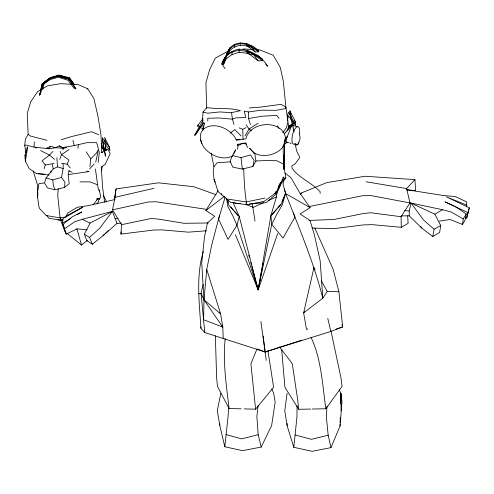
<?xml version="1.0" encoding="UTF-8"?>
<svg xmlns="http://www.w3.org/2000/svg" width="494" height="494" viewBox="0 0 494 494"><rect width="100%" height="100%" fill="white"/><g stroke="black" fill="none" stroke-linecap="round" stroke-linejoin="round"><path stroke-width="0.74" d="M250.47 124.556L248.482 118.517L248.494 111.947L244.271 111.113L245.79 117.479L235.829 117.875L232.396 119.178L219.213 117.98L207.795 118.251L207.758 121.03M297.061 405.673L296.962 416.831L293.8 447.323L312.134 451.294L330.968 447.632L340.045 425.964L341.959 402.122L340.891 393.224L339.187 389.834M99.238 191.326L99.257 189.795L100.757 196.76L99.127 199.724M314.851 228.067L333.141 269.341L338.903 291.75L342.675 326.917L330.832 331.455L265.204 351.969L204.794 332.579L200.897 328.275C199.428 302.692 195.778 276.461 203.312 251.452M37.772 189.758L37.63 197.365L38.903 206.609L39.724 208.721L46.164 215.526L60.114 217.922L66.659 216.699M284.13 155.011L283.797 169.349L284.735 142.661M284.291 148.225L284.377 144.452L287.144 142.161M289.966 110.817L294.041 131.583L289.873 114.417L289.966 110.817L295.486 121.987L295.579 125.192L288.342 115.923L287.366 121.03M293.8 447.323L287.107 425.692L287.162 423.401M340.045 425.964L340.082 424.445M340.125 422.92L340.261 417.591M340.613 403.882L340.891 393.224L341.113 410.922M280.598 182.589L280.561 183.996L285.872 177.976L283.531 164.267L283.081 145.946M320.143 193.407L320.081 191.53L319.21 190.789C311.004 182.335 298.537 177.76 291.929 167.966L291.929 165.762L295.103 163.971L299.278 158.191L299.525 156.771L296.61 150.837L295.424 145.032M200.897 328.275L200.947 326.781M37.785 193.562L37.63 197.365L37.421 192.018L38.057 186.713L39.075 183.546L43.947 183.027M37.939 189.758L38.057 186.713L33.215 171.066M66.739 147.694L63.096 148.231L55.39 147.737L49.209 148.756L34.061 147.113L34.308 141.871M326.917 406.451L326.373 416.942L328.17 435.189L330.968 447.632M63.176 168.565L57.502 166.849L53.241 168.905L46.09 177.939L44.516 182.86L47.529 187.948L54.902 189.795L64.621 187.411L64.918 182.2L61.522 177.426L63.176 168.565L63.158 164.045M102.789 152.208L101.289 152.529L101.622 147.064L100.937 134.745L97.96 116.263L93.891 98.541L87.815 88.827L78.108 84.591L60.706 83.684L47.548 85.833L37.803 91.489L30.727 101.758L27.226 113.41L28.146 134.275L25.398 139.16L24.7 145.44L25.923 152.844M206.443 230.778L188.387 232.161L161.766 229.877L153.683 230.031L120.944 234.082L121.512 224.702L112.533 209.839L115.059 197.285L116.059 188.924L158.506 182.829L193.907 186.751L215.971 194.698M228.654 406.97L228.074 416.572L224.807 446.743L242.505 450.676L261.215 447.051L271.626 425.612L275.177 402.017L273.645 393.205L271.83 389.044M203.015 112.089L207.721 113.212L219.669 111.947L231.569 112.657L240.405 110.65C229.463 107.414 217.978 109.415 206.795 107.538L203.015 112.089L202.67 117.628L203.158 129.403M226.715 54.142L226.765 53.463C232.39 38.557 249.248 41.675 258.776 50.765L258.566 51.839L255.132 51.919L248.828 47.01L246.327 44.324L240.047 43.552L234.409 45.362L229.821 48.597L226.69 54.531C230.933 47.06 240.918 42.651 248.828 47.01L251.495 46.874L258.776 50.765M265.624 64.103L267.649 66.258C261.783 56.47 250.563 49.659 239.139 49.153C231.272 50.616 223.455 55.847 221.973 64.103L225.085 68.666M58.23 188.757L57.724 195.556L60.114 217.922L61.565 220.318L63.016 220.065M224.807 446.743L219.756 425.346L219.898 423.84M258.029 405.586L256.886 416.683L258.201 434.732L261.215 447.051M283.562 180.162L283.105 184.633L285.594 193.105L282.333 204.744L276.307 215.223L271.762 224.319L258.164 289.861L235.36 234.607M89.939 166.546L90.791 158.827L96.478 153.084L98.053 149.985M50.863 172.295L51.03 170.844M98.164 162.39L99.331 152.374L96.67 142.686L86.993 142.649L74.248 145.582L62.497 147.583L59.292 145.903L55.39 147.737L50.512 146.255L46.535 148.188M211.204 153.128L213.908 166.632L213.198 172.659L214.198 180.267L214.976 182.107L214.223 179.297L217.903 191.431L230.618 202.336L246.772 204.757L264.086 201.379L275.102 193.401L277.869 189.616L278.74 185.682M287.113 393.212L284.772 410.755L287.107 425.692M439.302 221.164L450.151 219.484L462.501 224.486L463.236 218.947L466.25 214.032L455.283 206.424L445.008 201.867L454.233 206.331M63.831 226.382L62.269 223.171L62.88 218.7L82.764 207.171L66.134 216.045L67.814 212.939L77.255 207.307L88.16 205.646L115.053 199.533M226.635 198.674L227.74 206.27L233.026 216.366L236.972 225.196L258.164 289.861L270.879 215.662L276.461 196.896L277.134 192.018L281.117 183.249M120.944 234.082L121.246 231.884M225.221 338.489C222.677 361.917 226.406 385.277 229.08 408.519L241.202 408.822M286.718 138.431L287.045 136.239M288.021 129.663L288.558 126.013L285.915 107.124L283.29 81.133L280.259 67.375L273.219 55.229L259.622 49.875L256.627 49.703M409.557 202.855L411.064 203.114L434.837 214.161L440.697 225.523L439.654 232.439L432.793 236.509L421.777 228.111L409.23 215.816L401.603 215.903M77.891 148.256L78.441 144.736M99.004 198.502L97.763 198.94L96.83 198.458L99.004 198.502L98.442 201.99L96.929 203.645M44.262 174.141L36.68 173.66L29.276 168.652L25.398 161.174L27.744 146.699M25.497 156.592L25.101 158.84L25.737 159.124M114.213 199.459L116.059 188.924M237.497 149.194L237.966 146.52L237.651 144.439L245.87 142.865L247.142 146.687L247.926 147.731M432.793 236.509L434.103 229.222L440.697 225.523M101.486 170.776L102.301 166.287M232.964 155.542L232.378 156.018A20.198 14.406 30.4 0 1 205.924 149.639C201.83 145.446 199.415 139.543 200.737 133.67A20.198 14.406 30.4 0 1 216.409 125.908A20.198 14.406 30.4 0 1 235.44 138.135L236.391 140.247L245.938 138.839A20.007 15.357 -7.2 0 1 263.586 124.821A20.007 15.357 -7.2 0 1 284.377 133.732L285.532 137.604L283.791 145.539A20.007 15.357 -7.2 0 1 257.658 154.56L253.422 152.794M259.029 57.113L257.004 54.964L262.697 59.342L262.438 60.725L258.078 60.824L253.459 54.439L253.657 53.371M262.086 268.65L258.164 289.861L253.768 273.559M262.789 264.858L263.067 263.345M255.132 51.919L251.495 46.874L251.65 46.041L252.428 47.344M466.639 206.56L466.694 201.91L455.227 196.55L443.069 195.47L407.025 189.782M466.25 214.032L465.12 219.929L462.501 224.486M258.078 60.824L250.069 54.612L247.124 53.253L247.105 50.147L262.438 60.725M252.897 166.447L254.083 160.402L250.612 154.888L241.041 157.66L232.452 155.536L230.087 161.235L232.804 167.126L242.295 169.115L252.897 166.447L255.917 160.976L254.713 152.837M246.512 45.936L246.494 43.491L258.566 51.839M202.886 130.237L204.744 122.685M287.249 117.782L288.391 112.082L290.169 114.559M240.226 42.706L240.238 45.164M239.139 49.153L239.152 52.284L247.124 53.253M220.929 393.193L217.292 410.563L219.756 425.346M287.582 122.839L286.588 127.594L282.698 132.769M64.621 187.411L69.172 183.675L68.203 174.598L69.154 170.22M234.594 44.516L234.607 46.973M285.532 137.604L283.791 145.539L292.189 124.167L295.486 121.987L294.158 120.128M231.989 51.438L231.995 54.562L226.178 58.638L221.973 64.103L223.621 64.269L226.178 58.638L226.166 55.556L221.973 64.103L225.925 56.612C237.003 45.232 251.57 52.253 262.697 59.342M95.706 162.149L98.016 151.72M39.761 94.508L42.206 83.714L49.326 78.534L58.113 76.002L68.851 78.935L75.965 88.667M39.458 95.651L42.206 83.714M41.934 89.346L42.953 84.857M280.049 183.169L279.585 185.194L277.863 188.35M466.904 205.158L446.341 196.822L469.3 207.826L466.651 218.15L465.243 217.724M466.651 218.15L469.3 207.826M409.23 215.816L409.217 210.981L411.064 203.114L442.63 209.722L451.115 211.945L463.236 218.947M203.195 284.396L201.046 293.319L204.794 332.579M206.412 271.008L211.765 244.765L218.546 219.04L225.036 197.483M40.391 94.576L42.737 84.857L49.746 79.707L58.428 77.206L68.116 80.355L74.427 88.852M42.712 89.309L44.133 83.437M25.398 161.174L24.959 155.715L27.096 147.521M223.621 64.269L224.257 62.09M225.739 57.008L226.166 55.556M228.191 53.988L228.796 51.919M229.605 49.159L230.006 47.776L226.69 54.531M44.114 168.831L45.294 164.953L42.021 160.896L49.431 155.06L52.982 151.454M219.688 215.378L218.546 219.04L228.049 239.362L236.972 225.196L239.244 216.502L233.026 202.435M277.671 233.606L258.164 289.861L239.244 216.502L228.833 205.263L227.259 199.329M70.265 167.923L67.24 164.181L68.839 159.933L61.571 154.61L60.07 151.473M275.646 191.975L275.102 193.401L276.14 191.505M285.594 193.105L281.531 203.781L270.879 215.662L271.762 224.319L283 238.096L294.967 217.045L293.312 212.821M59.755 159.303L61.571 154.61L69.067 149.534M256.88 349.202L250.915 363.794L255.602 409.18L244.234 408.896M228.284 54.019L230.019 50.197M291.584 125.513L292.189 124.167L288.335 126.532M281.926 201.694L285.612 193.549L310.115 207.634L300.037 214.019L309.985 220.398L314.209 234.15L320.161 260.801L322.817 298.24L303.625 312.844L306.391 328.794M69.469 78.262L69.629 77.916L59.082 75.039L50.456 77.521L43.342 82.943L50.413 77.836L59.126 75.335L69.469 78.262L74.31 84.882M75.866 89.068L68.697 79.268L68.851 78.935M281.864 182.206L276.362 193.876L266.136 202.663L249.322 203.973M24.959 155.715L25.552 154.486M50.512 146.255L49.209 148.756L46.306 148.527M117.016 223.368L102.968 235.749L92.372 244.234L86.876 240.652L84.313 234.175L90.087 223.115L112.385 211.383L117.016 223.368L121.604 223.183M233.724 153.609L235.731 149.83L232.452 155.536M278.363 187.146L283.784 177.062L284.383 179.909L282.154 180.242M203.127 123.506L195.124 135.43L194.735 135.06L202.892 120.351M218.144 190.703L205.887 210.493L214.717 216.286L207.424 223.016L204.497 236.725L201.743 263.111L203.991 299.895L203.608 319.754L222.782 327.108L223.232 338.458M245.018 135.943L249.069 129.02L258.257 123.13M222.072 62.732L225.906 56.538M300.519 194.247L301.321 193L326.732 182.626L365.072 176.253L414.941 179.618L415.602 190.567L406.426 189.813M312.078 228.074L334.074 228.636L363.232 224.912L372.093 224.647L401.27 227.308L401.085 216.712L409.964 202.935L406.636 188.584L414.941 179.618M338.903 291.75L327.213 291.441L322.817 298.24C313.696 262.252 299.154 228.024 285.612 193.549M194.735 135.06L203.435 122.771M312.276 409.032L325.849 408.766L342.107 386.339L340.965 377.719L330.974 331.036M300.42 194.235L301.321 193M93.057 204.917L97.763 198.94L96.645 199.86M203.102 128.872L197.353 125.939L202.96 118.609M255.602 409.18L273.614 387.284L267.933 350.796M272.04 214.847L276.85 209.048M277.813 207.894L280.697 204.411M213.908 166.632L217.181 162.792L230.667 161.828M89.618 168.96L94.187 163.854M102.968 235.749L104.605 234.15M105.697 233.088L108.433 230.42M283.241 180.508L285.872 177.976M304.749 311.825L303.625 312.844L313.968 267.538L315.073 269.533M92.372 244.234L89.513 237.41L99.726 228.234L112.385 211.383L82.27 219.305L74.557 221.825L64.3 228.988L66.215 234.137L77.126 228.864L87.216 229.852M294.375 122.92L295.486 121.987L284.377 133.732L292.189 124.167L288.49 126.748M64.3 228.988L62.899 224.467L72.303 216.773L81.8 211.938L77.33 214.606M66.851 233.18L81.516 245.086L87.364 240.362M282.611 177.994L283.784 177.062M306.484 329.801L307.688 328.856M230.247 133.145L234.798 129.582L240.973 135.85M205.887 210.493L224.48 196.248M44.763 82.998L49.184 79.935M87.296 89.179L87.815 88.827M197.353 125.939L198.631 125.081M401.27 227.308L408.106 223.331L407.686 215.853M274.207 193.623L275.479 192.895M434.837 214.161L442.63 209.722M62.269 223.171L70.87 218.385M227.388 51.53L215.31 58.15L209.771 69.376L205.93 82.622L206.659 108.235M239.269 127.878L242.733 129.311L246.049 127.606M101.289 152.529L107.933 149.194L110.218 153.566L105.105 164.502L101.301 167.034L102.542 186.825L104.58 202.237M263.444 202.756L253.169 207.381L245.357 204.127M268.242 200.595L276.461 196.896M24.7 145.44L25.916 144.995L34.061 147.113M257.257 349.042L265.204 351.969L301.748 340.15M336.099 329.041L342.675 326.917M231.995 54.562L239.152 52.284M61.176 139.753L71.352 136.622L91.538 131.731L98.67 134.732M68.697 79.268L58.162 76.298L49.289 78.842L42.089 84.042L42.737 84.857M46.09 177.939L52.753 179.896L61.522 177.426M328.17 435.189L311.473 439.339L295.214 434.973M258.201 434.732L241.585 438.845L225.925 434.522M115.059 197.285L153.906 188.344M198.773 293.825L201.046 293.319L203.991 299.895L222.782 327.108L220.602 313.82L206.77 269.52L203.991 299.895L220.602 313.82L219.54 312.714M112.533 209.839L148.336 201.984L155.919 201.731L206.912 209.425M121.512 224.702L150.793 218.558L157.79 219.015L184.003 223.294L208.227 222.992M308.2 206.758L362.485 195.741L370.827 195.544L409.964 202.935M265 198.069L246.012 201.96L228.277 199.138M236.218 139.821L239.886 139.191M248.482 118.517L262.481 116.189L276.801 115.398L279.03 118.307M45.294 164.953L54.081 163.483M68.203 174.598L89.093 171.554L86.845 171.152M248.494 111.947L261.295 110.187L276.331 110.316L285.581 108.587L285.915 107.124L281.055 104.345L260.647 107.099L249.266 107.945M115.034 218.786L118.085 218.379M35.364 147.897L36.865 147.792M253.459 54.439L250.069 54.612L246.895 51.215M255.917 160.976L266.828 160.525L276.868 160.723L283.531 164.267M309.04 220.423L334.092 219.453L362.973 213.612L370.58 212.747L401.085 216.712M281.722 349.956L284.921 387.277L298.703 409.291L310.769 409.057M80.009 181.86L90.075 181.897L97.645 184.812L98.479 190.122M240.201 203.676L235.644 203.528L234.397 202.626M57.786 219.947L63.133 220.145M243.153 48.931L252.885 49.486M404.629 210.617L409.217 210.981M38.007 173.641L49.054 175.012M61.565 220.318L48.9 218.28L46.726 215.39M61.398 163.224L67.24 164.181M366.066 181.761L406.636 188.584M297.746 126.668L291.621 125.217A8.997 3.372 -76.2 0 0 287.99 128.848M46.899 140.308L29.967 135.881L28.146 134.275M59.595 76.175L69.043 79.021L73.47 84.987M246.605 144.26L243.147 143.155L237.707 145.582L237.453 144.063M68.82 170.905L72.266 172.295M455.548 206.967L468.189 212.587M82.27 219.305L90.087 223.115M246.327 44.324L251.495 46.874M40.632 150.596L49.431 155.06L54.507 159.327M59.292 145.903L63.096 148.231L63.102 149.738M84.313 234.175L89.513 237.41M251.557 130.743L249.069 129.02L246.092 124.754M285.057 173.098L291.077 177.84L299.741 192.888L310.115 207.634M434.103 229.222L423.605 220.096L411.064 203.114M253.867 152.615L249.532 148.175L253.941 153.017M62.497 147.583L63.096 148.231M230.71 207.005L233.205 209.919M234.199 211.086L238.188 215.748M109.569 147.447L102.338 137.956L102.511 141.086L109.896 150.238L109.569 147.447L104.709 137.431L105.216 142.562M420.382 226.301L421.777 228.111M279.4 346.788L292.25 363.621L297.783 400.455L298.703 409.291M69.629 77.916L74.433 84.493M101.622 147.064L104.605 151.145M86.203 151.825L90.791 158.827M221.96 325.836L222.782 327.108M101.134 143.68L105.376 150.8M101.356 145.946L103.931 150.423M311.121 337.519C321.52 359.712 322.403 384.838 325.849 408.766M321.328 280.82L327.213 291.441M277.48 125.797L278.931 128.502M106.655 144.168L104.858 140.796L105.031 142.278M109.18 148.885L109.896 150.238M289.873 114.417L295.579 125.192M229.08 408.519L217.502 386.432L216.638 377.972L215.353 335.766M103.382 195.229L106.605 202.04M62.899 224.467L64.572 228.568M60.657 220.299L65.091 231.754M284.211 189.517L285.316 192.388M227.024 198.835L228.37 202.336M221.405 193.543L221.917 194.982M54.902 189.795L53.389 185.478L52.753 179.896M200.576 139.592L201.923 143.723M342.015 324.712L342.453 326.182M234.008 124.537L232.396 119.178L231.569 112.657M76.823 228.654L81.516 245.086M246.772 204.757C244.746 192.926 244.073 180.748 243.727 168.695M248.772 255.028L249.371 257.251M250.773 262.438L251.372 264.667M251.773 266.149L253.366 272.077M65.313 230.636L66.215 234.137M72.958 140.37L74.248 145.582M252.348 204.047L255.034 221.207M327.763 318.402L330.832 331.455M102.511 141.086L105.772 156.228L105.271 155.931L102.338 137.956M52.345 164.428L53.241 168.905M242.295 169.115L241.041 157.66M260.875 321.446L266.26 360.41M95.404 168.936L97.645 184.812M263.178 336.062L265.204 351.969M105.203 143.766L105.988 150.442M105.358 144.026L106 150.627M56.878 157.747L57.502 166.849M242.733 129.311L243.036 139.308M284.377 144.452L284.624 167.034M288.823 142.47A8.997 3.372 -76.2 0 1 285.828 138.968M291.306 143.198A5.101 1.902 -76.1 0 1 289.904 142.809M298.524 142.612A1.988 1.587 -18.2 0 1 297.184 144.761A1.988 1.587 -18.2 0 1 294.764 143.921M298.296 142.68A1.995 1.587 -18.2 0 1 298.11 143.093M299.599 133.3L299.308 135.066A5.113 1.877 -76.1 0 1 299.45 141.074L297.938 144.155A5.113 1.877 -76.1 0 1 295.733 143.538L294.912 143.964A9.022 3.335 -76.2 0 1 292.053 137.678A9.022 3.335 -76.2 0 1 296.771 126.946A9.022 3.335 -76.2 0 1 299.599 133.3"/></g></svg>
